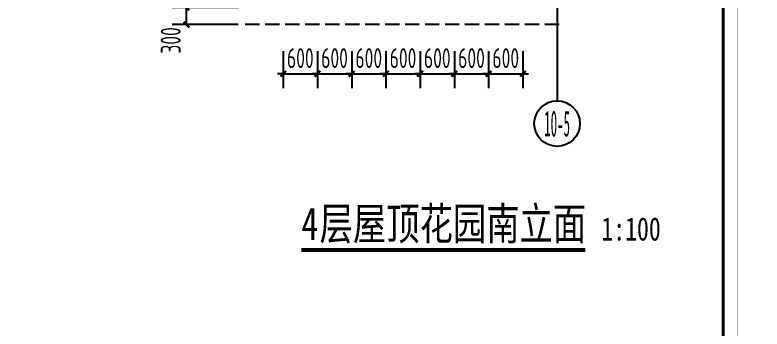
# Model space of a CAD drawing. Extents: x -863035 to 270371, y -8918 to 240488.
# Drawn here: x 229974 to 243067, y 137954 to 143470 of the extents above; entities that cross this region are included whole.
import ezdxf
from ezdxf.enums import TextEntityAlignment as Align

# ---------------------------------------------------------------- set-up
doc = ezdxf.new("R2010")
doc.units = 0
doc.header["$LTSCALE"] = 1000
doc.header["$MEASUREMENT"] = 0
doc.linetypes.add('DASH', pattern=[0.35, 0.25, -0.1])
for name, color, linetype in [('01-标注_尺寸', 124, 'Continuous'), ('01-标注_轴线坐标', 132, 'Continuous'), ('02-TEXT_标注', 130, 'Continuous'), ('02-TEXT_轴号', 7, 'Continuous'), ('A-C_玻璃幕墙', 140, 'Continuous'), ('A_AXIS-轴线', 36, 'Continuous'), ('AXIS_TEXT', 7, 'Continuous'), ('DIM_SYMB', 3, 'Continuous')]:
    doc.layers.add(name, color=color, linetype=linetype)
doc.layers.add('04-不打印_辅助线', color=165, linetype='Continuous', plot=False)
doc.styles.add('_TCH_AXIS', font='STXIHEI.TTF')
doc.styles.add('_TCH_DIM_T3', font='ROS1', dxfattribs={"width": 0.75, "bigfont": 'JD'})
doc.styles.add('COMPLEX', font='COMPLEX')
doc.styles.get("Standard").update_dxf_attribs({"font": 'STXIHEI.TTF', "width": 0.75})
doc.dimstyles.new('_TCH_ARCH&&100', dxfattribs={"dimtxt": 350, "dimasz": 100, "dimexe": 250, "dimexo": 300, "dimgap": 100, "dimtad": 1, "dimdec": 0, "dimzin": 0, "dimdsep": 46, "dimtxsty": '_TCH_DIM_T3', "dimblk": 'ARCHTICK', "dimcen": 0.09, "dimclrt": 7, "dimazin": 2, "dimtfac": 1, "dimtdec": 0, "dimtix": 1, "dimtmove": 2, "dimatfit": 3, "dimfxl": 0, "dimtolj": 1, "dimtzin": 0, "dimarcsym": 0})

# ---------------------------------------------------------------- blocks, each defined once
blk = doc.blocks.new('图签信息')
at = {"const_width": 0.5}
blk.add_lwpolyline([(-65, 0), (0, 0), (0, 500.5), (-65, 500.5)], close=True, dxfattribs=at)
at = {"const_width": 0.05}
blk.add_lwpolyline([(-62.5, 404.92), (-62.5, 227.83)], dxfattribs=at)
blk = doc.blocks.new('图签-A1')
at = {"color": 2}
blk.add_blockref('图签信息', (0, 0), dxfattribs=at)
blk = doc.blocks.new('图框-A1+1-4')
at = {"const_width": 0.5}
blk.add_lwpolyline([(976, 584), (25, 584), (25, 10), (976, 10)], close=True, dxfattribs=at)
blk = doc.blocks.new('_ArchTick')
at = {"color": 0, "linetype": 'ByBlock', "const_width": 0.4}
blk.add_lwpolyline([(-0.5, -0.5), (0.5, 0.5)], dxfattribs=at)
blk = doc.blocks.new('*D2037')
at = {"layer": '01-标注_尺寸', "color": 0, "lineweight": -2, "transparency": 16777216}
for p, q in [((234675, 142836), (234675, 142186)), ((235275, 142836), (235275, 142186)), ((234675, 142436), (234575, 142436)), ((234675, 142436), (235275, 142436)), ((235275, 142436), (235375, 142436))]:
    blk.add_line(p, q, dxfattribs=at)
at = {"layer": 'Defpoints', "color": 0, "transparency": 16777216}
for p in [(234675, 143136), (235275, 143136), (235275, 142436)]:
    blk.add_point(p, dxfattribs=at)
at = {"layer": '01-标注_尺寸', "color": 0, "lineweight": -2, "transparency": 16777216, "xscale": 100, "yscale": 100, "zscale": 100}
blk.add_blockref('_ArchTick', (234675, 142436), dxfattribs=at)
at = {"layer": '01-标注_尺寸', "color": 0, "lineweight": -2, "transparency": 16777216, "xscale": 100, "yscale": 100, "zscale": 100, "rotation": 180}
blk.add_blockref('_ArchTick', (235275, 142436), dxfattribs=at)
at = {"layer": '01-标注_尺寸', "color": 7, "transparency": 16777216, "insert": (234975, 142711), "char_height": 350, "attachment_point": 5, "style": '_TCH_DIM_T3'}
blk.add_mtext('\\A1;600', dxfattribs=at)
blk = doc.blocks.new('*D2038')
at = {"layer": '01-标注_尺寸', "color": 0, "lineweight": -2, "transparency": 16777216}
for p, q in [((235275, 142836), (235275, 142186)), ((235875, 142836), (235875, 142186)), ((235275, 142436), (235175, 142436)), ((235275, 142436), (235875, 142436)), ((235875, 142436), (235975, 142436))]:
    blk.add_line(p, q, dxfattribs=at)
at = {"layer": 'Defpoints', "color": 0, "transparency": 16777216}
for p in [(235275, 143136), (235875, 143136), (235875, 142436)]:
    blk.add_point(p, dxfattribs=at)
at = {"layer": '01-标注_尺寸', "color": 0, "lineweight": -2, "transparency": 16777216, "xscale": 100, "yscale": 100, "zscale": 100}
blk.add_blockref('_ArchTick', (235275, 142436), dxfattribs=at)
at = {"layer": '01-标注_尺寸', "color": 0, "lineweight": -2, "transparency": 16777216, "xscale": 100, "yscale": 100, "zscale": 100, "rotation": 180}
blk.add_blockref('_ArchTick', (235875, 142436), dxfattribs=at)
at = {"layer": '01-标注_尺寸', "color": 7, "transparency": 16777216, "insert": (235575, 142711), "char_height": 350, "attachment_point": 5, "style": '_TCH_DIM_T3'}
blk.add_mtext('\\A1;600', dxfattribs=at)
blk = doc.blocks.new('*D2039')
at = {"layer": '01-标注_尺寸', "color": 0, "lineweight": -2, "transparency": 16777216}
for p, q in [((235875, 142836), (235875, 142186)), ((236475, 142836), (236475, 142186)), ((235875, 142436), (235775, 142436)), ((235875, 142436), (236475, 142436)), ((236475, 142436), (236575, 142436))]:
    blk.add_line(p, q, dxfattribs=at)
at = {"layer": 'Defpoints', "color": 0, "transparency": 16777216}
for p in [(235875, 143136), (236475, 143136), (236475, 142436)]:
    blk.add_point(p, dxfattribs=at)
at = {"layer": '01-标注_尺寸', "color": 0, "lineweight": -2, "transparency": 16777216, "xscale": 100, "yscale": 100, "zscale": 100}
blk.add_blockref('_ArchTick', (235875, 142436), dxfattribs=at)
at = {"layer": '01-标注_尺寸', "color": 0, "lineweight": -2, "transparency": 16777216, "xscale": 100, "yscale": 100, "zscale": 100, "rotation": 180}
blk.add_blockref('_ArchTick', (236475, 142436), dxfattribs=at)
at = {"layer": '01-标注_尺寸', "color": 7, "transparency": 16777216, "insert": (236175, 142711), "char_height": 350, "attachment_point": 5, "style": '_TCH_DIM_T3'}
blk.add_mtext('\\A1;600', dxfattribs=at)
blk = doc.blocks.new('*D2040')
at = {"layer": '01-标注_尺寸', "color": 0, "lineweight": -2, "transparency": 16777216}
for p, q in [((236475, 142836), (236475, 142186)), ((237075, 142836), (237075, 142186)), ((236475, 142436), (236375, 142436)), ((236475, 142436), (237075, 142436)), ((237075, 142436), (237175, 142436))]:
    blk.add_line(p, q, dxfattribs=at)
at = {"layer": 'Defpoints', "color": 0, "transparency": 16777216}
for p in [(236475, 143136), (237075, 143136), (237075, 142436)]:
    blk.add_point(p, dxfattribs=at)
at = {"layer": '01-标注_尺寸', "color": 0, "lineweight": -2, "transparency": 16777216, "xscale": 100, "yscale": 100, "zscale": 100}
blk.add_blockref('_ArchTick', (236475, 142436), dxfattribs=at)
at = {"layer": '01-标注_尺寸', "color": 0, "lineweight": -2, "transparency": 16777216, "xscale": 100, "yscale": 100, "zscale": 100, "rotation": 180}
blk.add_blockref('_ArchTick', (237075, 142436), dxfattribs=at)
at = {"layer": '01-标注_尺寸', "color": 7, "transparency": 16777216, "insert": (236775, 142711), "char_height": 350, "attachment_point": 5, "style": '_TCH_DIM_T3'}
blk.add_mtext('\\A1;600', dxfattribs=at)
blk = doc.blocks.new('*D2041')
at = {"layer": '01-标注_尺寸', "color": 0, "lineweight": -2, "transparency": 16777216}
for p, q in [((237075, 142836), (237075, 142186)), ((237675, 142836), (237675, 142186)), ((237075, 142436), (236975, 142436)), ((237075, 142436), (237675, 142436)), ((237675, 142436), (237775, 142436))]:
    blk.add_line(p, q, dxfattribs=at)
at = {"layer": 'Defpoints', "color": 0, "transparency": 16777216}
for p in [(237075, 143136), (237675, 143136), (237675, 142436)]:
    blk.add_point(p, dxfattribs=at)
at = {"layer": '01-标注_尺寸', "color": 0, "lineweight": -2, "transparency": 16777216, "xscale": 100, "yscale": 100, "zscale": 100}
blk.add_blockref('_ArchTick', (237075, 142436), dxfattribs=at)
at = {"layer": '01-标注_尺寸', "color": 0, "lineweight": -2, "transparency": 16777216, "xscale": 100, "yscale": 100, "zscale": 100, "rotation": 180}
blk.add_blockref('_ArchTick', (237675, 142436), dxfattribs=at)
at = {"layer": '01-标注_尺寸', "color": 7, "transparency": 16777216, "insert": (237375, 142711), "char_height": 350, "attachment_point": 5, "style": '_TCH_DIM_T3'}
blk.add_mtext('\\A1;600', dxfattribs=at)
blk = doc.blocks.new('*D2042')
at = {"layer": '01-标注_尺寸', "color": 0, "lineweight": -2, "transparency": 16777216}
for p, q in [((237675, 142836), (237675, 142186)), ((238275, 142836), (238275, 142186)), ((237675, 142436), (237575, 142436)), ((237675, 142436), (238275, 142436)), ((238275, 142436), (238375, 142436))]:
    blk.add_line(p, q, dxfattribs=at)
at = {"layer": 'Defpoints', "color": 0, "transparency": 16777216}
for p in [(237675, 143136), (238275, 143136), (238275, 142436)]:
    blk.add_point(p, dxfattribs=at)
at = {"layer": '01-标注_尺寸', "color": 0, "lineweight": -2, "transparency": 16777216, "xscale": 100, "yscale": 100, "zscale": 100}
blk.add_blockref('_ArchTick', (237675, 142436), dxfattribs=at)
at = {"layer": '01-标注_尺寸', "color": 0, "lineweight": -2, "transparency": 16777216, "xscale": 100, "yscale": 100, "zscale": 100, "rotation": 180}
blk.add_blockref('_ArchTick', (238275, 142436), dxfattribs=at)
at = {"layer": '01-标注_尺寸', "color": 7, "transparency": 16777216, "insert": (237975, 142711), "char_height": 350, "attachment_point": 5, "style": '_TCH_DIM_T3'}
blk.add_mtext('\\A1;600', dxfattribs=at)
blk = doc.blocks.new('*D2043')
at = {"layer": '01-标注_尺寸', "color": 0, "lineweight": -2, "transparency": 16777216}
for p, q in [((238275, 142836), (238275, 142186)), ((238875, 142836), (238875, 142186)), ((238275, 142436), (238175, 142436)), ((238275, 142436), (238875, 142436)), ((238875, 142436), (238975, 142436))]:
    blk.add_line(p, q, dxfattribs=at)
at = {"layer": 'Defpoints', "color": 0, "transparency": 16777216}
for p in [(238275, 143136), (238875, 143136), (238875, 142436)]:
    blk.add_point(p, dxfattribs=at)
at = {"layer": '01-标注_尺寸', "color": 0, "lineweight": -2, "transparency": 16777216, "xscale": 100, "yscale": 100, "zscale": 100}
blk.add_blockref('_ArchTick', (238275, 142436), dxfattribs=at)
at = {"layer": '01-标注_尺寸', "color": 0, "lineweight": -2, "transparency": 16777216, "xscale": 100, "yscale": 100, "zscale": 100, "rotation": 180}
blk.add_blockref('_ArchTick', (238875, 142436), dxfattribs=at)
at = {"layer": '01-标注_尺寸', "color": 7, "transparency": 16777216, "insert": (238575, 142711), "char_height": 350, "attachment_point": 5, "style": '_TCH_DIM_T3'}
blk.add_mtext('\\A1;600', dxfattribs=at)
blk = doc.blocks.new('*D2048')
at = {"layer": '01-标注_尺寸', "color": 0, "lineweight": -2, "transparency": 16777216}
for p, q in [((233885, 143599), (232729, 143599)), ((232979, 143299), (232979, 143599)), ((233885, 143299), (232729, 143299))]:
    blk.add_line(p, q, dxfattribs=at)
at = {"layer": 'Defpoints', "color": 0, "transparency": 16777216}
for p in [(232979, 143599), (234185, 143599), (234185, 143299)]:
    blk.add_point(p, dxfattribs=at)
at = {"layer": '01-标注_尺寸', "color": 0, "lineweight": -2, "transparency": 16777216, "xscale": 100, "yscale": 100, "zscale": 100}
for p, rotation in [((232979, 143599), 90), ((232979, 143299), 270)]:
    blk.add_blockref('_ArchTick', p, dxfattribs=dict(at, rotation=rotation))
at = {"layer": '01-标注_尺寸', "color": 7, "transparency": 16777216, "insert": (232704, 143022), "char_height": 350, "attachment_point": 5, "rotation": 90, "style": '_TCH_DIM_T3'}
blk.add_mtext('\\A1;300', dxfattribs=at)
blk = doc.blocks.new('_AXISO')
blk.add_circle((0, 0), 0.5)
at = {"layer": 'AXIS_TEXT', "style": 'COMPLEX', "width": 1.041667}
blk.add_attdef('A', text='', height=0.56, dxfattribs=at).set_placement((-0.25, -0.28), (0.25, -0.28), align=Align.FIT)

msp = doc.modelspace()

# ---------------------------------------------------------------- linework, layer by layer
at = {"layer": '01-标注_轴线坐标'}
msp.add_line((239475.2, 142961.7), (239475.2, 141961.7), dxfattribs=at)
at = {"layer": '04-不打印_辅助线'}
msp.add_lwpolyline([(229685, 166474.3), (242384.7, 166474.3), (242384.7, 122042), (229685, 122042)], close=True, dxfattribs=at)
at = {"layer": 'A-C_玻璃幕墙', "linetype": 'DASH'}
msp.add_lwpolyline([(239510.6, 143299.1), (234001.7, 143299.1)], dxfattribs=at)
at = {"layer": 'A_AXIS-轴线', "ltscale": 0.4}
msp.add_line((239475.2, 150435.8), (239475.2, 142961.7), dxfattribs=at)
at = {"layer": 'DIM_SYMB', "const_width": 70}
msp.add_lwpolyline([(234995.4, 139342.4), (239971.5, 139342.4)], dxfattribs=at)

# ---------------------------------------------------------------- block references
at = {"xscale": 100, "yscale": 100, "zscale": 100}
for name, p in [('图框-A1+1-4', (144784.7, 112774.5)), ('图签-A1', (248884.7, 113774.5))]:
    msp.add_blockref(name, p, dxfattribs=at)
at = {"layer": '01-标注_轴线坐标'}
ref = msp.add_blockref('_AXISO', (239475.2, 141561.7), dxfattribs=dict(at, xscale=800, yscale=800, zscale=800))
ref.add_attrib('A', '10-5', dxfattribs={"layer": '02-TEXT_轴号', "height": 452.55, "style": '_TCH_AXIS', "width": 0.374624}).set_placement((239249, 141335.4), (239701.5, 141335.4), align=Align.FIT)

# ---------------------------------------------------------------- texts
at = {"layer": '02-TEXT_标注', "width": 0.75}
for s, height, p in [('层屋顶花园南立面', 570.85, (235312.9, 139520.2)), ('4', 570.9, (234995.4, 139520.2)), ('1:100', 407.75, (240251.5, 139508.8))]:
    msp.add_text(s, height=height, dxfattribs=at).set_placement(p)

# ---------------------------------------------------------------- dimensions: what is measured, and where the dimension line sits
at = {"layer": '01-标注_尺寸'}
dim = msp.add_linear_dim(base=(232978.8, 143599.1), p1=(234185.4, 143299.1), p2=(234185.4, 143599.1), angle=90, dimstyle='_TCH_ARCH&&100', dxfattribs=at)
dim.commit()
dim.dimension.update_dxf_attribs({"geometry": '*D2048', "text_midpoint": (232703.8, 143021.9), "dimtype": 161})
for p1, p2, picture, middle in [((234675.3, 143135.6), (235275.3, 143135.6), '*D2037', (234975.3, 142710.8)), ((235275.3, 143135.6), (235875.3, 143135.6), '*D2038', (235575.3, 142710.8)), ((235875.3, 143135.6), (236475.3, 143135.6), '*D2039', (236175.3, 142710.8)), ((236475.3, 143135.6), (237075.3, 143135.6), '*D2040', (236775.3, 142710.8)), ((237075.3, 143135.6), (237675.3, 143135.6), '*D2041', (237375.3, 142710.8)), ((237675.3, 143135.6), (238275.3, 143135.6), '*D2042', (237975.3, 142710.8)), ((238275.3, 143135.6), (238875.3, 143135.6), '*D2043', (238575.3, 142710.8))]:
    dim = msp.add_aligned_dim(p1=p1, p2=p2, distance=-699.8, dimstyle='_TCH_ARCH&&100', dxfattribs=at)
    dim.commit()
    dim.dimension.update_dxf_attribs({"geometry": picture, "text_midpoint": middle})

doc.saveas('drawing.dxf')
